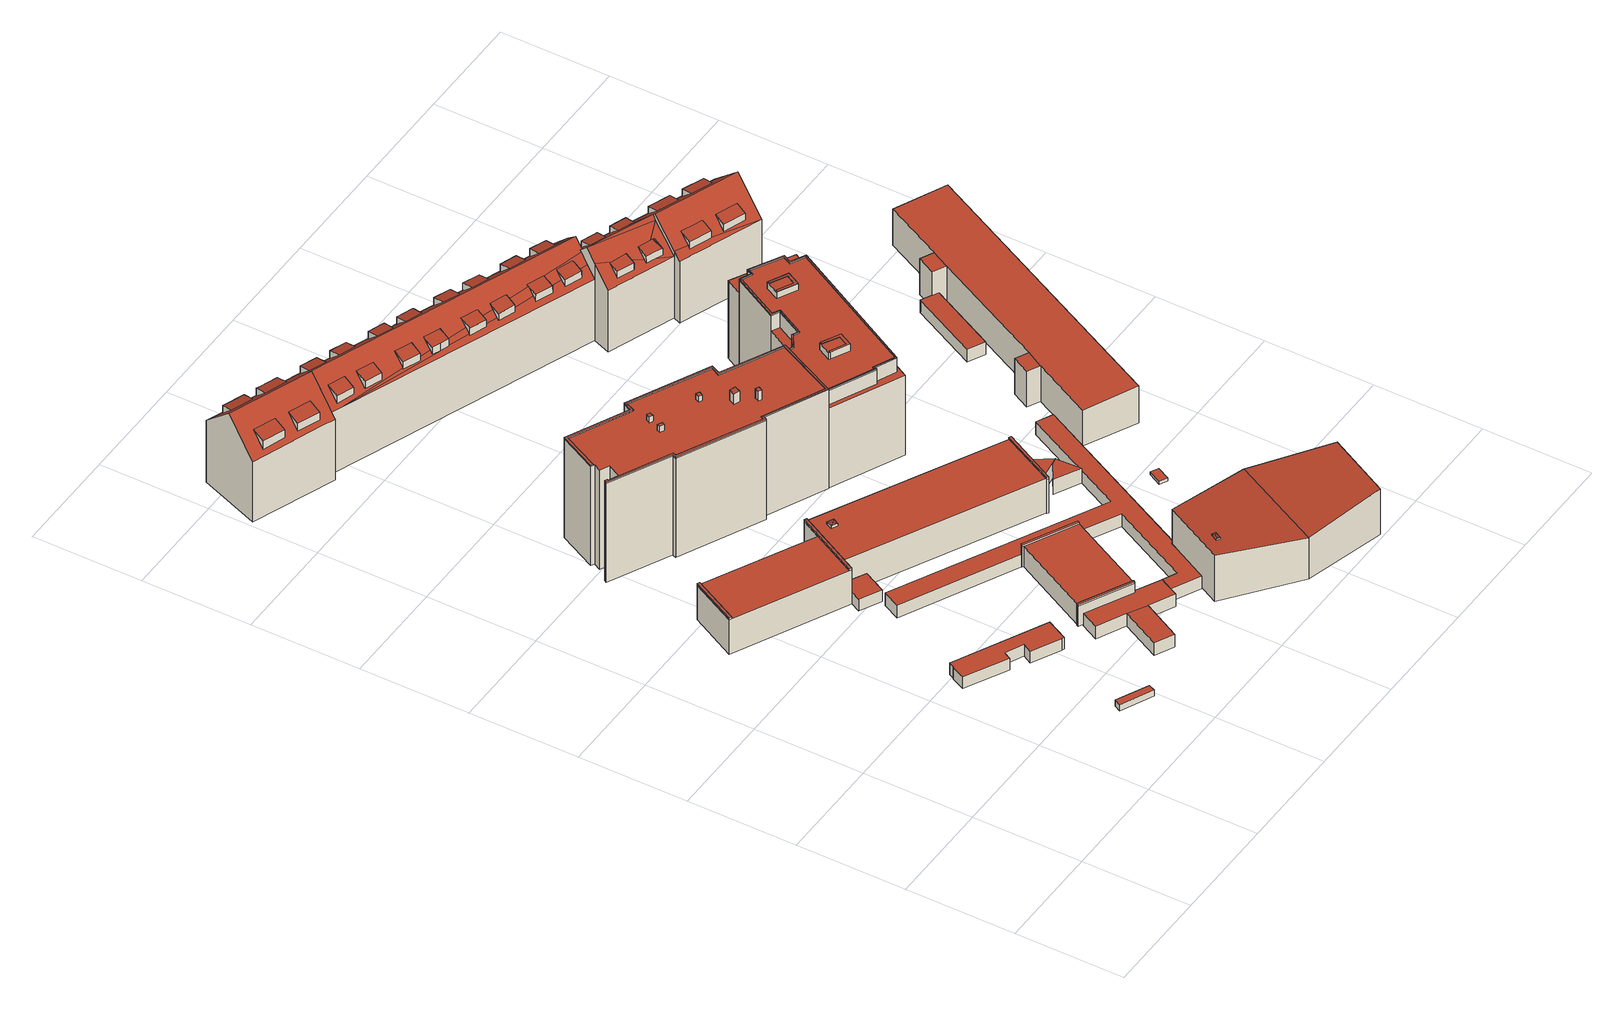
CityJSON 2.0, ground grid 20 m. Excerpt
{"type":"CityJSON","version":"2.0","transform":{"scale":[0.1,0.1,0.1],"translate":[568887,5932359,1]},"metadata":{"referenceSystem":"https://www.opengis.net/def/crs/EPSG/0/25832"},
"CityObjects":{
"building1":{"type":"Building","attributes":{"Grundfläche 2D":"8.488451","Grundhöhe NN":"2.270"},"geometry":[{"type":"Solid","lod":"3","boundaries":[[[[0,1,2,3]],[[4,5,3,2]],[[5,6,0,3]],[[6,7,1,0]],[[7,4,2,1]],[[7,6,5,4]]]],"semantics":{"surfaces":[{"type":"RoofSurface"},{"type":"WallSurface"},{"type":"GroundSurface"}],"values":[[0,1,1,1,1,2]]}}]},
"building2":{"type":"Building","attributes":{"Grundfläche 2D":"70.772493","Grundhöhe NN":"2.286"},"geometry":[{"type":"Solid","lod":"3","boundaries":[[[[8,9,10,11,12,13,14,15,16,17,18,19]],[[10,9,20,21]],[[11,10,21,22]],[[12,11,22,23]],[[13,12,23,24]],[[14,13,24,25]],[[15,14,25,26]],[[16,15,26,27]],[[17,16,27,28]],[[18,17,28,29]],[[19,18,29,30]],[[8,19,30,31]],[[9,8,31,20]],[[25,24,23,22,21,20,31,30,29,28,27,26]]]],"semantics":{"surfaces":[{"type":"RoofSurface"},{"type":"WallSurface"},{"type":"GroundSurface"}],"values":[[0,1,1,1,1,1,1,1,1,1,1,1,1,2]]}}]},
"building3":{"type":"Building","attributes":{"Grundfläche 2D":"19.890929","Grundhöhe NN":"2.325"},"geometry":[{"type":"Solid","lod":"3","boundaries":[[[[32,33,34,35,36]],[[37,38,36,35]],[[38,39,40,33,32,36]],[[40,41,34,33]],[[41,37,35,34]],[[41,40,39,38,37]]]],"semantics":{"surfaces":[{"type":"RoofSurface"},{"type":"WallSurface"},{"type":"GroundSurface"}],"values":[[0,1,1,1,1,2]]}}]},
"building4":{"type":"Building","attributes":{"Grundfläche 2D":"631.915604","Grundhöhe NN":"2.164"},"children":["building4-1","building4-2","building4-3","building4-4"],"geometry":[{"type":"Solid","lod":"3","boundaries":[[[[42,43,44,45,46,47,48,49,50,51,52,53,54,55,56]],[[57,52,51,50,49,58,59]],[[53,52,57,60]],[[61,55,54,53,60,62]],[[56,55,61,63]],[[64,44,43,42,56,63,65]],[[45,44,64,66]],[[46,45,66,67]],[[47,46,67,68]],[[48,47,68,69]],[[49,48,69,58]],[[59,58,69,68,67,66,64,65,63,61,62,60,57]]]],"semantics":{"surfaces":[{"type":"RoofSurface"},{"type":"WallSurface"},{"type":"GroundSurface"}],"values":[[0,1,1,1,1,1,1,1,1,1,1,2]]}}]},
"building4-1":{"type":"BuildingInstallation","parents":["building4"],"geometry":[{"type":"MultiSurface","lod":"3","boundaries":[[[70,71,72,73]],[[50,46,47,71,70]],[[47,48,72,71]],[[48,49,73,72]],[[49,50,70,73]]],"semantics":{"surfaces":[{"type":"RoofSurface"},{"type":"WallSurface"}],"values":[0,1,1,1,1]}}]},
"building4-2":{"type":"BuildingInstallation","parents":["building4"],"geometry":[{"type":"MultiSurface","lod":"3","boundaries":[[[74,75,76]],[[76,75,77]],[[78,75,74]],[[77,75,78]],[[79,80,74,76]],[[80,81,78,74]],[[81,82,77,78]],[[82,79,76,77]]],"semantics":{"surfaces":[{"type":"RoofSurface"},{"type":"WallSurface"}],"values":[0,0,0,0,1,1,1,1]}}]},
"building4-3":{"type":"BuildingInstallation","parents":["building4"],"geometry":[{"type":"MultiSurface","lod":"3","boundaries":[[[83,84,85,86]],[[86,85,55,56]],[[83,86,56,42]],[[84,83,42,54]],[[85,84,54,55]]],"semantics":{"surfaces":[{"type":"RoofSurface"},{"type":"WallSurface"}],"values":[0,1,1,1,1]}}]},
"building4-4":{"type":"BuildingInstallation","parents":["building4"],"geometry":[{"type":"MultiSurface","lod":"3","boundaries":[[[87,88,89,90]],[[43,44,87,90]],[[44,45,51,88,87]],[[51,52,89,88]],[[52,53,43,90,89]]],"semantics":{"surfaces":[{"type":"RoofSurface"},{"type":"WallSurface"}],"values":[0,1,1,1,1]}}]},
"building5":{"type":"Building","attributes":{"Grundfläche 2D":"174.266064","Grundhöhe NN":"2.383"},"children":["building5-1","building5-2"],"geometry":[{"type":"Solid","lod":"3","boundaries":[[[[91,92,93,94,95,96,97,98,99,100,101,102,103]],[[104,92,91,103,105,106]],[[93,92,104,107]],[[94,93,107,108]],[[95,94,108,109]],[[96,95,109,110]],[[97,96,110,111]],[[112,113,101,100,99,98,97,111,114]],[[103,102,101,113,115,105]],[[107,104,106,105,115,113,112,114,111,110,109,108]]]],"semantics":{"surfaces":[{"type":"RoofSurface"},{"type":"WallSurface"},{"type":"GroundSurface"}],"values":[[0,1,1,1,1,1,1,1,1,2]]}}]},
"building5-1":{"type":"BuildingInstallation","parents":["building5"],"geometry":[{"type":"MultiSurface","lod":"3","boundaries":[[[116,117,118,119,120,121]],[[101,102,103,119,118,117]],[[103,91,92,121,120,119]],[[92,93,100,116,121]],[[101,117,116,100]]],"semantics":{"surfaces":[{"type":"RoofSurface"},{"type":"WallSurface"}],"values":[0,1,1,1,1]}}]},
"building5-2":{"type":"BuildingInstallation","parents":["building5"],"geometry":[{"type":"MultiSurface","lod":"3","boundaries":[[[122,123,124,125,126,127,128]],[[95,96,125,124]],[[97,126,125,96]],[[97,98,99,128,127,126]],[[99,129,94,95,124,123,122,128]]],"semantics":{"surfaces":[{"type":"RoofSurface"},{"type":"WallSurface"}],"values":[0,1,1,1,1]}}]},
"building6":{"type":"Building","attributes":{"Grundfläche 2D":"552.765824","Grundhöhe NN":"1.621"},"children":["building6-1","building6-2","building6-3","building6-4","building6-5"],"geometry":[{"type":"Solid","lod":"3","boundaries":[[[[130,131,132,133,134,135,136,137,138,139,140,141,142,143,144,145,146,147,148,149,150,151,152,153,154,155,156,157,158,159,160]],[[161,162,163,164,165,166,167,168,169,170,171,172,173,174,175,176,177,178]],[[145,144,179,178]],[[146,145,178,177]],[[176,147,146,177]],[[176,175,148,147]],[[149,148,175,174]],[[150,149,174,173]],[[151,150,173,172]],[[171,152,151,172]],[[153,152,171,170]],[[154,153,170,169]],[[155,154,169,168]],[[156,155,168,167]],[[167,166,157,156]],[[166,165,158,157]],[[159,158,165,180]],[[180,181,160,159]],[[181,182,130,160]],[[182,183,131,130]],[[183,184,132,131]],[[184,185,186,134,133,132]],[[187,135,134,186]],[[187,188,189,190,138,137,136,135]],[[190,191,139,138]],[[191,192,140,139]],[[192,193,141,140]],[[193,194,142,141]],[[194,195,143,142]],[[195,179,144,143]],[[161,178,179,196,197]],[[163,162,198,199]],[[162,161,197,198]],[[164,163,199,200]],[[179,195,201,196]],[[202,180,165,164,200,203]],[[181,180,202,204]],[[182,181,204,205]],[[183,182,205,206]],[[207,184,183,206]],[[208,186,185,184,207,209]],[[187,186,208,210]],[[211,212,190,189,188,187,210,213]],[[191,190,212,214]],[[192,191,214,215]],[[193,192,215,216]],[[194,193,216,217]],[[195,194,217,201]],[[211,213,210,208,209,207,206,205,204,202,203,200,199,198,197,196,201,217,216,215,214,212]]]],"semantics":{"surfaces":[{"type":"RoofSurface"},{"type":"WallSurface"},{"type":"GroundSurface"}],"values":[[0,0,1,1,1,1,1,1,1,1,1,1,1,1,1,1,1,1,1,1,1,1,1,1,1,1,1,1,1,1,1,1,1,1,1,1,1,1,1,1,1,1,1,1,1,1,1,1,2]]}}]},
"building6-1":{"type":"BuildingInstallation","parents":["building6"],"geometry":[{"type":"MultiSurface","lod":"3","boundaries":[[[218,219,220,221]],[[221,220,222,223]],[[218,221,223,224]],[[219,218,224,225]],[[220,219,225,222]]],"semantics":{"surfaces":[{"type":"RoofSurface"},{"type":"WallSurface"}],"values":[0,1,1,1,1]}}]},
"building6-2":{"type":"BuildingInstallation","parents":["building6"],"geometry":[{"type":"MultiSurface","lod":"3","boundaries":[[[226,227,228,229]],[[229,228,230,231]],[[226,229,231,232]],[[227,226,232,233]],[[228,227,233,230]]],"semantics":{"surfaces":[{"type":"RoofSurface"},{"type":"WallSurface"}],"values":[0,1,1,1,1]}}]},
"building6-3":{"type":"BuildingInstallation","parents":["building6"],"geometry":[{"type":"MultiSurface","lod":"3","boundaries":[[[234,235,236,237]],[[237,236,238,239]],[[234,237,239,240]],[[235,234,240,241]],[[236,235,241,238]]],"semantics":{"surfaces":[{"type":"RoofSurface"},{"type":"WallSurface"}],"values":[0,1,1,1,1]}}]},
"building6-4":{"type":"BuildingInstallation","parents":["building6"],"geometry":[{"type":"MultiSurface","lod":"3","boundaries":[[[242,243,244,245]],[[245,244,246,247]],[[242,245,247,248]],[[243,242,248,249]],[[244,243,249,246]]],"semantics":{"surfaces":[{"type":"RoofSurface"},{"type":"WallSurface"}],"values":[0,1,1,1,1]}}]},
"building6-5":{"type":"BuildingInstallation","parents":["building6"],"geometry":[{"type":"MultiSurface","lod":"3","boundaries":[[[250,251,252,253]],[[253,252,254,255]],[[250,253,255,256]],[[251,250,256,257]],[[252,251,257,254]]],"semantics":{"surfaces":[{"type":"RoofSurface"},{"type":"WallSurface"}],"values":[0,1,1,1,1]}}]},
"building7":{"type":"Building","attributes":{"Grundfläche 2D":"426.938694","Grundhöhe NN":"2.220"},"geometry":[{"type":"Solid","lod":"3","boundaries":[[[[258,259,260,261,262,263,264,265,266]],[[267,268,269,270,271,272,273,274,275,276,277,278,279,280,281,266,265,282]],[[283,263,262,284]],[[285,286,287,288]],[[261,260,289,290]],[[261,290,291,262]],[[263,292,293,264]],[[265,264,293,294,265,266]],[[266,295,296,258]],[[259,258,296,297]],[[260,259,297,289]],[[271,270,298,299]],[[299,300,301,272,271]],[[273,272,301,302]],[[274,273,302,303]],[[275,274,303,304]],[[276,275,304,305]],[[306,278,277,276,305,307]],[[279,278,306,308]],[[280,279,308,309]],[[281,280,309,310]],[[266,281,310,295]],[[282,265,294,311]],[[312,268,267,282,311,313]],[[269,268,312,314]],[[270,269,314,298]],[[284,262,291,315]],[[283,284,315,316]],[[263,283,316,292]],[[286,285,317,318]],[[287,286,318,319]],[[288,287,319,320]],[[285,288,320,317]],[[296,295,310,309,308,306,307,305,304,303,302,301,300,299,298,314,312,313,311,294,293,292,316,315,291,290,289,297]],[[318,317,320,319]]]],"semantics":{"surfaces":[{"type":"RoofSurface"},{"type":"WallSurface"},{"type":"GroundSurface"}],"values":[[0,0,0,0,1,1,1,1,1,1,1,1,1,1,1,1,1,1,1,1,1,1,1,1,1,1,1,1,1,1,1,1,1,2,2]]}}]},
"building8":{"type":"Building","attributes":{"Grundfläche 2D":"486.773011","Grundhöhe NN":"2.479"},"children":["building8-1"],"geometry":[{"type":"Solid","lod":"3","boundaries":[[[[321,322,323,324]],[[321,324,325,326]],[[322,321,327,328]],[[323,322,328,329]],[[324,323,329,330]],[[325,324,330,331]],[[326,325,331,332]],[[321,326,332,327]],[[330,329,328,327,332,331]]]],"semantics":{"surfaces":[{"type":"RoofSurface"},{"type":"WallSurface"},{"type":"GroundSurface"}],"values":[[0,0,1,1,1,1,1,1,2]]}}]},
"building8-1":{"type":"BuildingInstallation","parents":["building8"],"geometry":[{"type":"MultiSurface","lod":"3","boundaries":[[[333,334,335,336,337]],[[338,337,336,339]],[[340,335,334]],[[341,342,339,336,335,340]],[[337,343,344,334,333]],[[344,345,340,334]],[[345,346,347,339,342,341,340]],[[347,348,343,337,338,339]]],"semantics":{"surfaces":[{"type":"RoofSurface"},{"type":"WallSurface"}],"values":[0,0,0,0,1,1,1,1]}}]},
"building9":{"type":"Building","attributes":{"Grundfläche 2D":"23.440166","Grundhöhe NN":"2.220"},"geometry":[{"type":"Solid","lod":"3","boundaries":[[[[349,350,351]],[[352,353,354,355]],[[353,349,351,356,357,354]],[[349,353,358,359,350]],[[351,350,359,356]],[[355,354,357,360]],[[360,300,352,355]],[[352,300,358,353]],[[356,359,358,300,360,357]]]],"semantics":{"surfaces":[{"type":"RoofSurface"},{"type":"WallSurface"},{"type":"GroundSurface"}],"values":[[0,0,1,1,1,1,1,1,2]]}}]},
"building10":{"type":"Building","attributes":{"Grundfläche 2D":"1079.666376","Grundhöhe NN":"1.448"},"geometry":[{"type":"MultiSurface","lod":"3","boundaries":[[[361,362,363,364]],[[365,366,367,368,369]],[[370,371,372,373]],[[374,375,376,377,378]],[[379,380,381,382]],[[383,384,385]],[[384,386,385]],[[386,387,388,389,390,385]],[[391,392,393,394,395,396,397]],[[398,394,393,399,400,401,402,397,396,403],[404,405,406,407]],[[408,409,410,411,412,413,398,403,414,415],[416,417,418,419,420,421],[422,423,424,425,426,427,428,429]],[[430,431,432,409,408]],[[412,433,413]],[[434,413,433,435,431,430,436,437,438],[439,440,441,442,443,444,445,446,447]],[[448,449,450,451,452,453]],[[449,448,454,455]],[[456,452,451]],[[455,454,457,458,459,456,451,460,461,462,463,464,465,466],[467,468,469,470,471,472,473,474,475],[476,477,478,479,480,481],[482,483,484,485,486,487],[488,489,490,491,492,493],[494,495,496,374,378,497],[498,499,500,501,502,503],[504,505,506,507,508,509],[364,363,510,511],[512,513,514,515]],[[516,517,518,465,464,519],[381,520,521,382],[522,523,524,525]],[[526,370,373,527,528,529,530,455,466,531,532,533,534,535,536,537,538,539,540,541,542,366,365,543,544,545,546,547],[548,549,550,551],[552,553,554,555]],[[537,536,556,557,533,532,558,559]],[[542,541,560,561]],[[562,563,544,543]],[[564,526,547,565]],[[566,567,568,569,570,528,527,571]],[[532,572,570,569,573,574,566,571,575,576,564,565,577,578,563,562,579,580,561,560,581,558]],[[582,583,584,585,586,587,588,589,590,591,592]],[[438,437,530,529]],[[593,434,583,582,594,589,588,388,387]],[[595,586,585,593,387,386,383]],[[386,384,383]],[[545,596,597,546]],[[534,598,599,600,535]],[[601,602,407,406]],[[426,425,424,603,604,427]],[[480,605,606,476,481]],[[607,443,442,441,608,609,610]],[[611,540,539,538,612,613,614]],[[615,616,523,522]],[[420,617,618,416,421]],[[567,619,620,568]],[[508,621,622,509]],[[623,624,550,549]],[[493,625,626,488]],[[475,474,473,627,628,629,468,467]],[[630,631,513,512]],[[592,632,633,594,582]],[[412,411,634,635,435,433]],[[457,454,636,637,458]],[[401,400,638,639,402]],[[484,640,641,486,485]],[[642,643,555,554]],[[503,502,644,645,646]],[[434,593,413]],[[394,398,413,593,585]],[[572,583,434,438,529,528,570]],[[455,530,437,436,449]],[[531,466,465,518]],[[510,363,362]],[[511,361,364]],[[362,361,511,510]],[[562,543,365,369,579]],[[580,368,367,366,542,561]],[[580,579,369,368]],[[373,372,575,571,527]],[[564,576,371,370,526]],[[576,575,372,371]],[[378,377,497]],[[495,376,375,374,496]],[[494,497,377,376,495]],[[565,547,546,597,577]],[[563,578,596,545,544]],[[578,577,597,596]],[[536,535,600,556]],[[533,557,599,598,534]],[[557,556,600,599]],[[602,601,405,404]],[[602,404,407]],[[406,405,601]],[[427,604,428]],[[603,424,423]],[[423,422,429,428,604,603]],[[476,606,477]],[[605,480,479]],[[477,606,605,479,478]],[[444,443,607,446,445]],[[608,441,440]],[[446,607,610,609,608,440,439,447]],[[540,611,614,581,560,541]],[[612,538,537,559]],[[559,558,613,612]],[[558,581,614,613]],[[616,615,525,524]],[[523,616,524]],[[525,615,522]],[[416,618,418,417]],[[617,420,419]],[[618,617,419,418]],[[573,569,568,620]],[[619,567,566,574]],[[574,573,620,619]],[[622,505,509]],[[621,508,507,506]],[[622,621,506,505]],[[624,551,550]],[[549,548,623]],[[624,623,548,551]],[[488,626,490,489]],[[625,493,492,491]],[[626,625,491,490]],[[469,468,629]],[[627,473,472]],[[472,471,470,469,629,628,627]],[[513,631,514]],[[515,630,512]],[[630,515,514,631]],[[594,633,590,589]],[[632,592,591]],[[591,590,633,632]],[[435,635,432,431]],[[634,411,410]],[[634,410,409,432,635]],[[459,458,637]],[[636,454,448,453]],[[456,459,637,636,453,452]],[[392,391,639,638]],[[391,397,639]],[[397,402,639]],[[393,392,638,400,399]],[[380,379,521,520]],[[381,380,520]],[[379,382,521]],[[486,641,482,487]],[[640,484,483]],[[641,640,483,482]],[[552,555,643]],[[642,554,553]],[[643,642,553,552]],[[503,646,499,498]],[[500,645,644,502,501]],[[646,645,500,499]],[[383,385,595]],[[389,388,588,587]],[[595,385,390,389,587,586]],[[394,585,647,648,395]],[[396,395,648,649]],[[414,403,396,649,650]],[[436,430,408,415,414,650,651]],[[449,436,651,652,450]],[[463,462,461,460,451,450,652,653]],[[519,464,463,653,654]],[[517,516,519,654,655]],[[531,518,517,655,656]],[[572,532,531,656,657]],[[583,572,657,658,584]],[[585,584,658,647]],[[650,649,648,647,658,657,656,655,654,653,652,651]]],"semantics":{"surfaces":[{"type":"RoofSurface"},{"type":"WallSurface"},{"type":"GroundSurface"}],"values":[0,0,0,0,0,0,0,0,0,0,0,0,0,0,0,0,0,0,0,0,0,0,0,0,0,0,0,0,0,0,0,0,0,0,0,0,0,0,0,0,0,0,0,0,0,0,0,0,0,0,0,0,0,0,1,1,1,1,1,1,1,1,1,1,1,1,1,1,1,1,1,1,1,1,1,1,1,1,1,1,1,1,1,1,1,1,1,1,1,1,1,1,1,1,1,1,1,1,1,1,1,1,1,1,1,1,1,1,1,1,1,1,1,1,1,1,1,1,1,1,1,1,1,1,1,1,1,1,1,1,1,1,1,1,1,1,1,1,1,1,1,1,1,1,1,1,1,1,1,1,1,1,1,1,1,1,2]}}]},
"building11":{"type":"Building","attributes":{"Grundfläche 2D":"4.178921","Grundhöhe NN":"2.447"},"geometry":[{"type":"Solid","lod":"3","boundaries":[[[[659,660,661,662]],[[663,664,662,661]],[[664,665,659,662]],[[665,666,660,659]],[[666,663,661,660]],[[666,665,664,663]]]],"semantics":{"surfaces":[{"type":"RoofSurface"},{"type":"WallSurface"},{"type":"GroundSurface"}],"values":[[0,1,1,1,1,2]]}}]},
"building12":{"type":"Building","attributes":{"Grundfläche 2D":"455.072526","Grundhöhe NN":"1.784"},"children":["building12-1","building12-2"],"geometry":[{"type":"MultiSurface","lod":"3","boundaries":[[[667,668,669,670,671,672,673,674]],[[675,676,677,678,679,680,681,682,683,684,685,686,687,688,689,690,691,692,693,694,695,696,697,698,699,700,701,702,703,704,705,706,707,708]],[[709,710,711,712,713,714,715,716]],[[717,718,719,720,721,722,723,724,725,726,727,728,729,730,731,732,733],[734,735,736,737,738,739],[740,741,742,743]],[[744,745,746,747,748]],[[749,750,751,752,753,754,755,756,757,758,759,760]],[[761,762,763,764,765,766,767,768]],[[671,670,769,740,743]],[[743,742,672,671]],[[770,673,672,742,741]],[[770,741,740,769]],[[723,771,690,689]],[[771,772,691,690]],[[772,773,692,691]],[[773,774,693,692]],[[774,775,694,693]],[[775,776,695,694]],[[776,777,696,695]],[[777,778,697,696]],[[778,779,698,697]],[[779,780,781,700,699,698]],[[781,782,701,700]],[[782,783,702,701]],[[783,784,703,702]],[[784,785,704,703]],[[785,786,705,704]],[[786,787,706,705]],[[787,722,707,706]],[[708,707,722,721]],[[719,676,675,708,721,720]],[[677,676,719,718]],[[678,677,718,717]],[[679,678,717,733]],[[680,679,733,732]],[[681,680,732,731]],[[682,681,731,730]],[[683,682,730,729]],[[684,683,729,728]],[[685,684,728,727]],[[686,685,727,726]],[[687,686,726,725]],[[688,687,725,724]],[[724,723,689,688]],[[712,738,737,713]],[[714,713,737,736]],[[736,735,715,714]],[[748,747,788,789]],[[744,748,789,790]],[[791,760,759,758,792,793]],[[749,760,791,794]],[[750,749,794,795]],[[752,751,750,795,796,765,764]],[[766,765,796,797]],[[767,766,797,798]],[[768,767,798,799]],[[771,758,757,772]],[[772,757,756,773]],[[773,756,755,774]],[[774,755,754,775]],[[775,754,753,776]],[[764,763,777,776,753,752]],[[777,763,762,778]],[[778,762,761,779]],[[800,781,780,779,761,768,799]],[[781,800,788,747,782]],[[782,747,746,783]],[[783,746,745,784]],[[784,745,744,785]],[[785,744,790,801,786]],[[787,786,801,802]],[[771,723,722,787,802,803,792,758]],[[797,796,795,794,791,793,792,803,802,801,790,789,788,800,799,798]]],"semantics":{"surfaces":[{"type":"RoofSurface"},{"type":"WallSurface"},{"type":"GroundSurface"}],"values":[0,0,0,0,0,0,0,1,1,1,1,1,1,1,1,1,1,1,1,1,1,1,1,1,1,1,1,1,1,1,1,1,1,1,1,1,1,1,1,1,1,1,1,1,1,1,1,1,1,1,1,1,1,1,1,1,1,1,1,1,1,1,1,1,1,1,1,1,1,1,1,2]}}]},
"building12-1":{"type":"BuildingInstallation","parents":["building12"],"geometry":[{"type":"MultiSurface","lod":"3","boundaries":[[[804,805,806,807,808,809,810,811]],[[673,770,808,807]],[[770,769,809,808]],[[769,670,810,809]],[[811,810,670,669]],[[804,811,669,668]],[[805,804,668,667]],[[806,805,667,674]],[[807,806,674,673]]],"semantics":{"surfaces":[{"type":"RoofSurface"},{"type":"WallSurface"}],"values":[0,1,1,1,1,1,1,1,1]}}]},
"building12-2":{"type":"BuildingInstallation","parents":["building12"],"geometry":[{"type":"MultiSurface","lod":"3","boundaries":[[[812,813,814,815,816,817,818,819]],[[815,715,735,734,816]],[[816,734,739,817]],[[738,712,818,817,739]],[[819,818,712,711]],[[812,819,711,710]],[[813,812,710,709]],[[814,813,709,716]],[[815,814,716,715]]],"semantics":{"surfaces":[{"type":"RoofSurface"},{"type":"WallSurface"}],"values":[0,1,1,1,1,1,1,1,1]}}]},
"building13":{"type":"Building","attributes":{"Grundfläche 2D":"14.498443","Grundhöhe NN":"2.050"},"geometry":[{"type":"Solid","lod":"3","boundaries":[[[[820,821,822]],[[823,821,824]],[[820,824,821]],[[823,825,821]],[[820,822,826]],[[820,826,827]],[[820,827,828]],[[820,828,829]],[[820,829,830]],[[820,830,831]],[[820,831,832]],[[820,832,824]],[[823,824,833]],[[823,833,834]],[[823,834,835]],[[823,835,836]],[[823,836,837]],[[823,837,838]],[[823,838,839]],[[823,839,825]],[[840,841,822,821]],[[841,842,826,822]],[[842,843,827,826]],[[843,844,828,827]],[[844,845,829,828]],[[845,846,830,829]],[[846,847,831,830]],[[847,848,832,831]],[[848,849,824,832]],[[849,850,833,824]],[[850,851,834,833]],[[851,852,835,834]],[[852,853,836,835]],[[853,854,837,836]],[[854,855,838,837]],[[855,856,839,838]],[[857,840,821,825]],[[856,857,825,839]],[[850,849,848,847,846,845,844,843,842,841,840,857,856,855,854,853,852,851]]]],"semantics":{"surfaces":[{"type":"RoofSurface"},{"type":"WallSurface"},{"type":"GroundSurface"}],"values":[[0,0,0,0,0,0,0,0,0,0,0,0,0,0,0,0,0,0,0,0,1,1,1,1,1,1,1,1,1,1,1,1,1,1,1,1,1,1,2]]}}]},
"building14":{"type":"Building","attributes":{"Grundfläche 2D":"590.418774","Grundhöhe NN":"2.277"},"geometry":[{"type":"Solid","lod":"3","boundaries":[[[[858,859,860,861,862,863,864,865]],[[864,866,867,865]],[[858,868,869,859]],[[861,860,870,871]],[[862,861,871,872]],[[863,862,872,873]],[[864,863,873,874]],[[866,864,874,875]],[[867,866,875,876]],[[865,867,876,877]],[[858,865,877,878]],[[868,858,878,879]],[[869,868,879,880]],[[859,869,880,881]],[[860,859,881,870]],[[871,870,881,880,879,878,877,876,875,874,873,872]]]],"semantics":{"surfaces":[{"type":"RoofSurface"},{"type":"WallSurface"},{"type":"GroundSurface"}],"values":[[0,0,0,1,1,1,1,1,1,1,1,1,1,1,1,2]]}}]}
},
"vertices":[
[327,130,26],[386,103,25],[391,115,25],[333,142,26],[391,115,13],[333,142,13],[327,130,13],[386,103,13],
[262,402,37],[257,391,37],[256,392,37],[244,367,37],[320,327,37],[327,341,37],[360,325,37],[351,309,37],[402,282,37],[402,283,37],[407,281,37],[426,319,37],[257,391,13],[256,392,13],[244,367,13],[320,327,13],[327,341,13],[360,325,13],[351,309,13],[402,282,13],[402,283,13],[407,281,13],[426,319,13],[262,402,13],
[325,620,37],[316,602,37],[354,582,37],[375,623,37],[337,643,37],[375,623,13],[337,643,13],[325,620,13],[316,602,13],[354,582,13],
[128,719,83],[321,622,83],[325,620,83],[337,643,83],[668,474,83],[667,472,83],[670,470,83],[721,570,83],[717,572,83],[388,741,83],[384,743,83],[365,707,83],[172,805,83],[168,807,83],[124,721,83],[384,743,12],[721,570,12],[717,572,12],[365,707,12],[168,807,12],[172,805,12],[124,721,12],[325,620,12],[321,622,12],[337,643,12],[668,474,12],[667,472,12],[670,470,12],
[717,572,87],[667,472,87],[670,470,87],[721,570,87],
[392,699,88],[400,701,89],[397,710,88],[408,704,88],[403,693,88],[397,710,83],[392,699,83],[403,693,83],[408,704,83],
[128,719,87],[172,805,87],[168,807,87],[124,721,87],
[325,620,87],[388,741,87],[384,743,87],[321,622,87],
[539,440,56],[537,437,56],[539,436,56],[466,292,56],[465,293,56],[463,289,56],[555,242,56],[557,245,56],[557,246,56],[630,390,56],[632,394,56],[541,440,56],[540,441,56],[537,437,14],[540,441,14],[539,440,14],[539,436,14],[466,292,14],[465,293,14],[463,289,14],[555,242,14],[557,246,14],[632,394,14],[557,245,14],[541,440,14],
[630,390,59],[632,394,59],[541,440,59],[540,441,59],[539,440,59],[537,437,59],
[472,289,59],[466,292,59],[465,293,59],[463,289,59],[555,242,59],[557,245,59],[557,246,59],[472,289,56],
[284,923,214],[281,916,214],[432,842,214],[434,845,214],[436,849,214],[545,797,214],[546,800,214],[597,907,214],[598,909,214],[488,964,214],[496,980,214],[349,1052,214],[341,1036,214],[231,1089,214],[196,1019,214],[200,1017,214],[233,1084,214],[343,1031,214],[351,1048,214],[492,978,214],[484,962,214],[594,908,214],[543,801,214],[434,853,214],[431,847,214],[286,919,214],[289,925,214],[180,978,214],[181,980,214],[177,982,214],[174,977,214],[202,1016,212],[195,1002,212],[212,994,212],[201,971,212],[181,980,212],[180,978,212],[289,925,212],[286,919,212],[431,847,212],[434,853,212],[543,801,212],[594,908,212],[484,962,212],[492,978,212],[351,1048,212],[343,1031,212],[233,1084,212],[200,1017,212],[196,1019,212],[177,982,212],[174,977,212],[284,923,212],[281,916,212],[432,842,212],[434,845,212],[436,849,212],[545,797,212],[546,800,212],[597,907,212],[598,909,212],[488,964,212],[496,980,212],[349,1052,212],[341,1036,212],[231,1089,212],[196,1019,6],[202,1016,6],[195,1002,6],[212,994,6],[201,971,6],[231,1089,6],[177,982,6],[181,980,6],[174,977,6],[284,923,6],[281,916,6],[432,842,6],[436,849,6],[434,845,6],[545,797,6],[597,907,6],[598,909,6],[546,800,6],[488,964,6],[496,980,6],[349,1052,6],[341,1036,6],
[414,955,224],[420,952,224],[423,959,224],[417,962,224],[423,959,212],[417,962,212],[414,955,212],[420,952,212],
[338,992,224],[341,999,224],[335,1002,224],[332,995,224],[335,1002,212],[332,995,212],[338,992,212],[341,999,212],
[448,901,234],[453,912,234],[443,916,233],[438,905,233],[443,916,212],[438,905,212],[448,901,212],[453,912,212],
[465,877,232],[471,874,232],[474,881,232],[468,884,232],[474,881,212],[468,884,212],[465,877,212],[471,874,212],
[329,966,224],[331,971,224],[323,975,224],[321,969,224],[323,975,212],[321,969,212],[329,966,212],[331,971,212],
[557,245,38],[555,242,38],[471,285,38],[454,252,38],[505,226,38],[539,208,38],[585,185,38],[591,198,38],[603,221,38],[683,252,38],[683,253,38],[687,251,38],[847,570,38],[818,585,38],[719,386,38],[350,574,38],[334,542,38],[539,440,38],[540,441,38],[541,440,38],[632,394,38],[631,392,38],[702,356,38],[628,209,38],[643,172,38],[502,136,38],[468,153,38],[1000,874,38],[970,889,38],[908,765,38],[938,750,38],[471,285,12],[454,252,12],[505,226,12],[539,208,12],[585,185,12],[591,198,12],[603,221,12],[557,245,12],[555,242,12],[847,570,12],[818,585,12],[757,463,12],[719,386,12],[350,574,12],[334,542,12],[539,440,12],[540,441,12],[632,394,12],[541,440,12],[631,392,12],[702,356,12],[628,209,12],[643,172,12],[683,253,12],[683,252,12],[687,251,12],[468,153,12],[502,136,12],[1000,874,12],[970,889,12],[908,765,12],[938,750,12],
[832,212,100],[683,252,110],[624,138,110],[746,40,100],[894,0,110],[953,115,110],[832,212,15],[683,252,15],[624,138,15],[746,40,15],[894,0,15],[953,115,15],
[658,159,111],[657,155,111],[662,157,112],[665,163,112],[664,168,111],[667,167,111],[671,165,111],[664,152,111],[665,155,111],[669,162,111],[664,168,109],[657,155,109],[664,152,108],[665,155,108],[671,165,108],[667,167,109],
[755,509,44],[724,553,44],[705,502,44],[757,463,43],[755,509,43],[744,508,43],[711,487,43],[705,502,12],[744,508,12],[755,509,12],[724,553,12],[711,487,12],
[304,1534,153],[274,1545,153],[266,1523,160],[296,1512,160],[472,1396,159],[441,1408,159],[434,1388,154],[433,1386,153],[464,1375,153],[563,1361,159],[555,1340,153],[586,1328,153],[594,1349,159],[488,1438,160],[496,1460,153],[496,1461,153],[466,1472,153],[458,1450,160],[37,1522,153],[77,1507,153],[86,1530,160],[46,1545,160],[760,1248,159],[758,1249,159],[752,1228,153],[757,1249,159],[752,1251,159],[729,1259,159],[722,1240,153],[740,1233,153],[827,1185,138],[787,1200,138],[789,1204,142],[765,1215,144],[760,1202,132],[912,1144,132],[827,1185,139],[781,1259,189],[792,1213,151],[795,1221,160],[823,1210,160],[835,1206,160],[933,1201,189],[890,1161,139],[850,1176,139],[858,1196,159],[898,1181,159],[756,1332,132],[760,1324,138],[784,1315,138],[776,1294,159],[771,1296,159],[784,1265,183],[955,1257,132],[867,1290,132],[880,1254,159],[885,1266,147],[888,1275,138],[927,1260,138],[919,1239,159],[899,1247,159],[858,1287,138],[865,1284,138],[857,1263,159],[826,1275,159],[822,1277,159],[817,1278,159],[825,1299,138],[857,1287,138],[733,1341,132],[750,1316,149],[754,1326,138],[760,1301,159],[662,1311,184],[746,1306,159],[685,1360,132],[671,1325,168],[668,1326,168],[724,1337,139],[731,1335,138],[723,1315,159],[696,1325,159],[693,1326,159],[695,1331,154],[696,1333,153],[701,1346,139],[722,1338,139],[668,1381,150],[685,1360,164],[696,1391,132],[645,1410,132],[651,1402,137],[673,1393,137],[664,1371,160],[678,1342,181],[648,1403,137],[656,1374,160],[634,1383,160],[643,1405,137],[468,1477,132],[140,1602,132],[117,1611,132],[52,1636,132],[31,1581,188],[183,1523,188],[186,1530,181],[150,1567,160],[129,1575,160],[138,1597,137],[144,1594,137],[145,1594,137],[177,1582,137],[169,1560,160],[166,1561,160],[162,1563,160],[67,1599,160],[76,1620,137],[109,1608,137],[115,1605,137],[107,1584,160],[74,1596,160],[588,1425,137],[618,1414,137],[610,1392,160],[588,1400,160],[580,1403,160],[581,1405,158],[511,1429,160],[517,1446,143],[519,1452,137],[549,1440,137],[545,1428,150],[541,1418,160],[491,1462,137],[496,1461,137],[496,1460,138],[466,1472,137],[394,1491,145],[397,1498,137],[427,1487,137],[426,1485,139],[418,1465,160],[388,1476,160],[337,1502,154],[344,1518,137],[374,1507,137],[369,1496,149],[365,1485,160],[335,1496,160],[274,1545,137],[304,1534,137],[241,1532,160],[211,1544,160],[219,1566,137],[249,1554,137],[139,1476,130],[162,1467,130],[167,1480,143],[10,1525,129],[77,1507,137],[37,1522,136],[110,1520,160],[150,1505,160],[141,1482,137],[101,1498,137],[562,1358,157],[594,1348,159],[668,1326,164],[669,1329,166],[672,1327,166],[167,1480,132],[186,1473,132],[311,1434,140],[319,1454,160],[350,1442,160],[343,1425,142],[366,1418,144],[372,1434,159],[377,1432,159],[403,1422,159],[397,1408,146],[437,1396,148],[468,1387,151],[491,1380,152],[494,1387,159],[525,1376,159],[523,1370,154],[188,1479,138],[197,1501,160],[227,1489,160],[219,1468,139],[271,1448,139],[240,1460,139],[248,1481,160],[279,1469,160],[342,1421,138],[311,1433,139],[378,1407,138],[364,1413,138],[395,1402,139],[434,1388,140],[465,1378,141],[487,1370,142],[558,1346,145],[519,1359,143],[612,1328,146],[617,1340,159],[648,1329,159],[644,1317,147],[662,1311,148],[589,1335,146],[655,1293,131],[640,1308,139],[609,1319,139],[586,1328,139],[555,1340,139],[517,1355,139],[486,1366,139],[464,1375,138],[433,1386,138],[395,1401,138],[678,1277,158],[655,1293,165],[643,1261,132],[765,1215,132],[740,1233,139],[722,1240,139],[723,1244,144],[703,1259,151],[699,1248,139],[668,1260,139],[675,1278,158],[781,1259,175],[706,1267,159],[752,1228,139],[486,1366,153],[517,1355,153],[311,1434,154],[311,1433,153],[342,1421,153],[850,1176,153],[890,1161,153],[865,1284,153],[825,1299,153],[115,1605,153],[76,1620,153],[701,1346,153],[731,1335,153],[724,1337,153],[722,1338,153],[395,1402,153],[364,1413,153],[378,1407,153],[395,1401,153],[101,1498,153],[141,1482,153],[927,1260,153],[888,1275,153],[609,1319,153],[640,1308,153],[374,1507,153],[344,1518,153],[188,1479,153],[219,1468,153],[549,1440,153],[519,1452,153],[177,1582,153],[145,1594,153],[138,1597,153],[249,1554,153],[219,1566,153],[668,1260,153],[699,1248,153],[784,1315,153],[754,1326,153],[673,1393,153],[643,1405,153],[787,1200,153],[827,1185,153],[618,1414,153],[588,1425,153],[240,1460,153],[271,1448,153],[426,1485,154],[427,1487,153],[397,1498,153],[765,1215,4],[760,1202,4],[912,1144,4],[955,1257,4],[685,1360,4],[696,1391,4],[52,1636,4],[10,1525,4],[162,1467,4],[167,1480,4],[655,1293,4],[643,1261,4],
[830,350,20],[842,374,20],[828,381,20],[816,357,20],[828,381,14],[816,357,14],[830,350,14],[842,374,14],
[728,973,215],[737,990,215],[709,1005,215],[711,1009,215],[709,1010,215],[696,985,215],[698,984,215],[700,988,215],[633,916,204],[635,917,204],[646,912,204],[674,965,204],[661,972,204],[705,1055,204],[725,1046,204],[729,1056,204],[784,1026,204],[777,1010,204],[803,997,204],[673,753,204],[635,771,204],[633,766,204],[549,806,204],[548,804,204],[634,763,204],[636,768,204],[674,751,204],[806,998,204],[780,1012,204],[788,1027,204],[729,1059,204],[724,1048,204],[706,1057,204],[703,1058,204],[657,971,204],[672,964,204],[645,914,204],[634,919,204],[610,903,204],[598,909,204],[597,907,204],[610,901,204],[648,828,215],[657,845,215],[629,860,215],[631,864,215],[629,865,215],[616,840,215],[618,839,215],[620,842,215],[674,965,202],[646,912,202],[635,917,202],[633,916,202],[610,901,202],[597,907,202],[549,806,202],[633,766,202],[635,771,202],[673,753,202],[803,997,202],[777,1010,202],[784,1026,202],[729,1056,202],[725,1046,202],[705,1055,202],[661,972,202],[651,822,202],[618,839,202],[616,840,202],[629,865,202],[631,864,202],[664,847,202],[744,992,202],[731,967,202],[696,985,202],[709,1010,202],[634,919,170],[645,914,170],[672,964,170],[657,971,170],[630,921,170],[674,736,173],[819,1005,173],[818,1005,173],[785,1023,173],[780,1012,173],[806,998,173],[674,751,173],[636,768,173],[634,763,173],[548,804,173],[546,800,173],[545,797,173],[724,1048,169],[729,1059,169],[788,1027,169],[785,1023,169],[818,1005,169],[833,1033,169],[725,1091,169],[706,1057,169],[744,992,215],[731,967,215],[548,804,202],[634,763,202],[636,768,202],[674,751,202],[806,998,202],[780,1012,202],[788,1027,202],[729,1059,202],[724,1048,202],[706,1057,202],[703,1058,202],[657,971,202],[672,964,202],[645,914,202],[634,919,202],[610,903,202],[598,909,202],[657,971,8],[630,921,8],[634,919,8],[545,797,8],[548,804,8],[546,800,8],[674,736,8],[819,1005,8],[818,1005,8],[833,1033,8],[725,1091,8],[706,1057,8],[703,1058,8],[610,903,8],[598,909,8],[597,907,8],
[737,990,216],[728,973,216],[700,988,216],[698,984,216],[731,967,216],[744,992,216],[711,1009,216],[709,1005,216],
[657,845,216],[648,828,216],[620,842,216],[618,839,216],[651,822,216],[664,847,216],[631,864,216],[629,860,216],
[875,1057,40],[878,1073,31],[868,1072,31],[889,1084,40],[886,1068,31],[874,1081,31],[861,1065,31],[860,1056,31],[863,1047,31],[872,1042,31],[882,1043,31],[889,1050,31],[891,1060,31],[897,1071,31],[903,1078,31],[905,1087,31],[901,1096,31],[891,1100,31],[883,1098,31],[875,1092,31],[878,1073,10],[868,1072,10],[861,1065,10],[860,1056,10],[863,1047,10],[872,1042,10],[882,1043,10],[889,1050,10],[891,1060,10],[886,1068,10],[897,1071,10],[903,1078,10],[905,1087,10],[901,1096,10],[891,1100,10],[883,1098,10],[875,1092,10],[874,1081,10],
[905,650,87],[887,618,87],[832,507,87],[924,461,90],[1174,964,90],[1083,1009,87],[1029,900,87],[1013,867,87],[1005,912,87],[989,879,87],[881,662,87],[865,630,87],[832,507,13],[924,461,13],[1174,964,13],[1083,1009,13],[1029,900,13],[1005,912,13],[989,879,13],[1013,867,13],[905,650,13],[881,662,13],[865,630,13],[887,618,13]
]}
